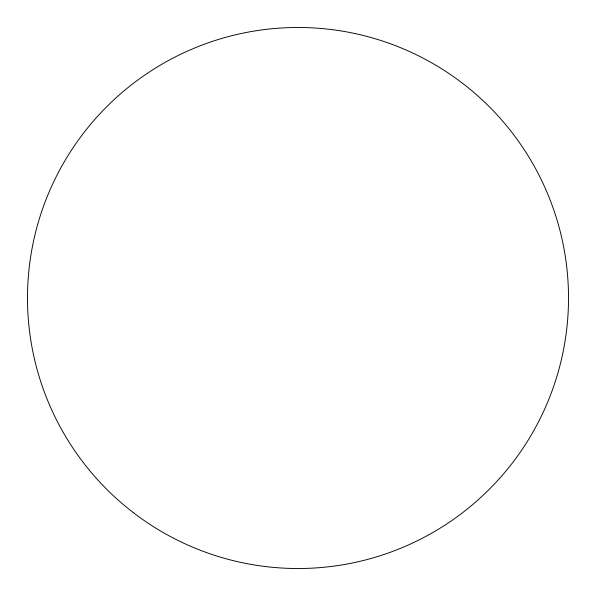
<?xml version="1.0" encoding="UTF-8"?>
<svg xmlns="http://www.w3.org/2000/svg" width="596" height="596" viewBox="0 0 596 596"><rect width="100%" height="100%" fill="white"/><g stroke="black" fill="none" stroke-linecap="round" stroke-linejoin="round"><path stroke-width="0.89" d="M133.318 512.612A270.517 270.517 0 0 0 566.2 333.306A270.517 270.517 0 0 0 194.482 48.075A270.517 270.517 0 0 0 133.318 512.612"/></g></svg>
